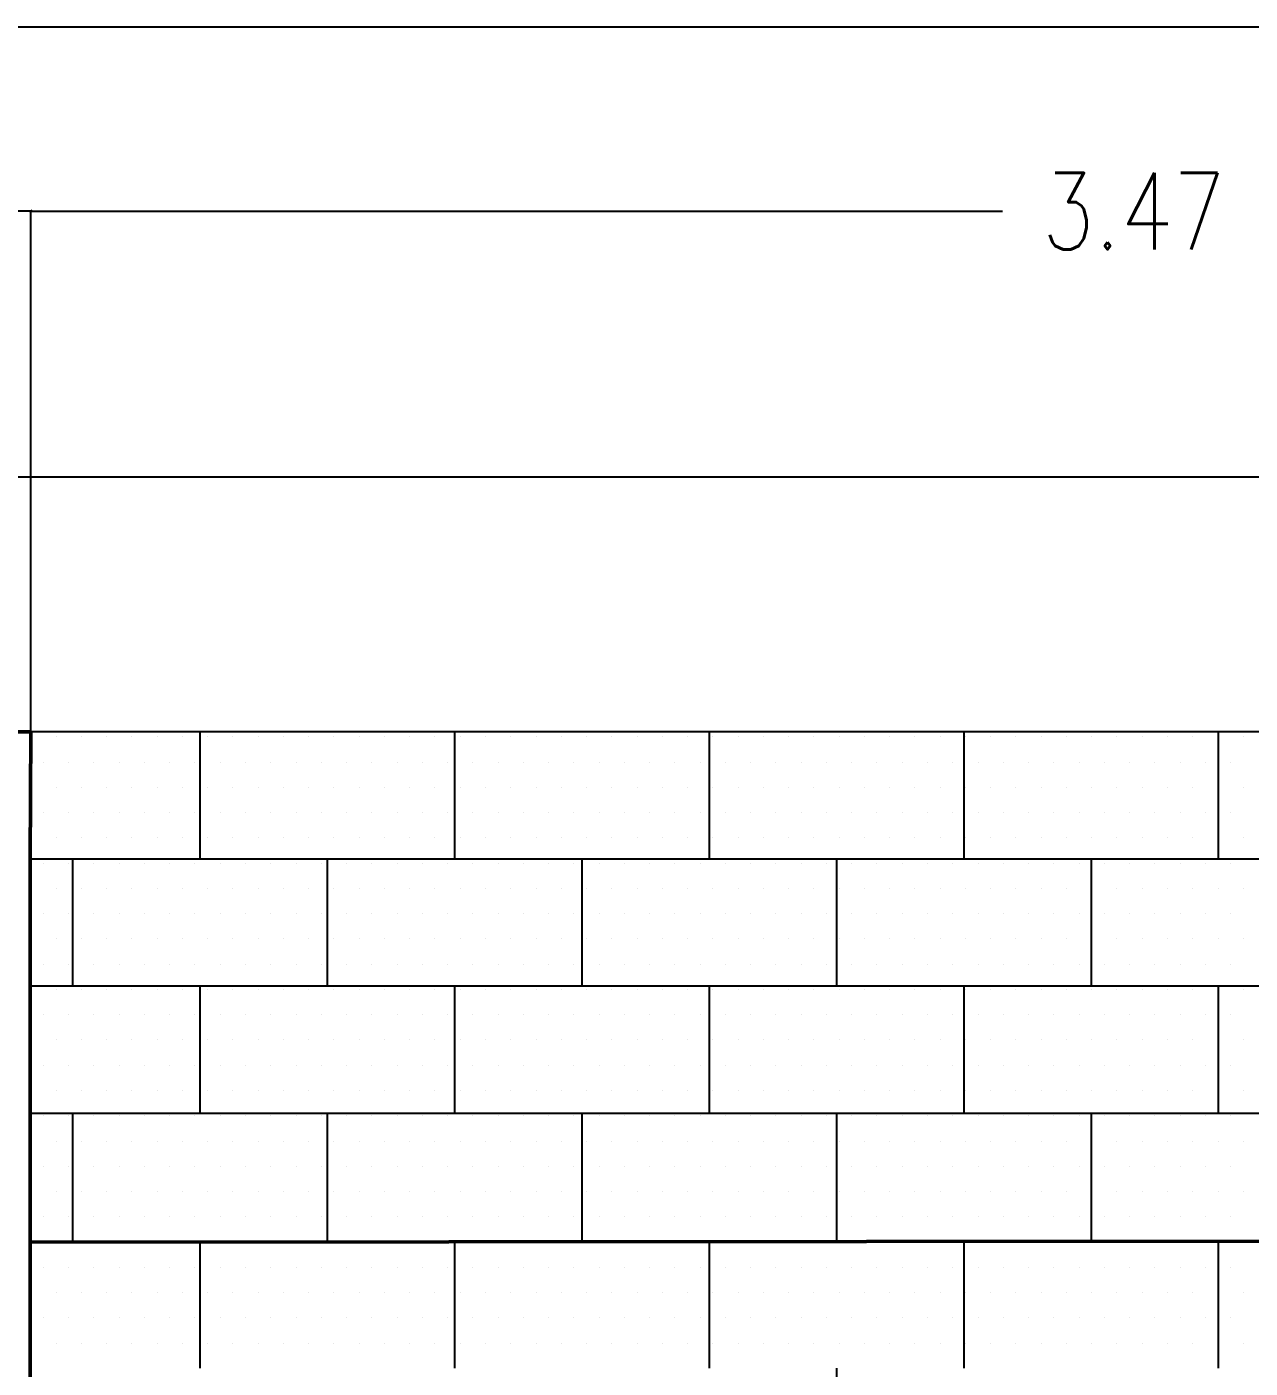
# Paper-space layout 'A000' of a CAD drawing. Header units: millimetres. Extents: x 0 to 841, y 0 to 594.
# Drawn here: x 533.85 to 572.29, y 251.88 to 294.03 of the extents above; entities that cross this region are included whole.
import ezdxf

# ---------------------------------------------------------------- set-up
doc = ezdxf.new("R2010")
doc.units = ezdxf.units.MM
doc.header["$MEASUREMENT"] = 0
for name, color, linetype, lineweight in [('A-ELEV-MBE1', 7, 'Continuous', 25), ('A-ELEV-PATT', 8, 'Continuous', 13), ('A-WALL-FULL-EXTR', 7, 'Continuous', 50)]:
    doc.layers.add(name, color=color, linetype=linetype, lineweight=lineweight)
doc.layers.add('G-ANNO-TTLB', color=3, linetype='Continuous')
doc.styles.add('E-ROMANS', font='romans.shx', dxfattribs={"width": 0.8})

# ---------------------------------------------------------------- blocks, each defined once
blk = doc.blocks.new('_Oblique')
at = {"color": 0, "linetype": 'ByBlock', "lineweight": -2}
blk.add_line((-0.5, -0.5), (0.5, 0.5), dxfattribs=at)

psp = doc.layouts.new('A000')

# ---------------------------------------------------------------- linework, layer by layer
at = {"layer": 'A-ELEV-MBE1'}
for p, q in [((559.293, 279.877), (492.293, 279.877)), ((687.293, 279.877), (559.293, 279.877)), ((687.293, 271.877), (533.978, 271.877)), ((539.293, 271.877), (539.293, 267.877)), ((547.293, 271.877), (547.293, 267.877)), ((555.293, 271.877), (555.293, 267.877)), ((563.293, 271.877), (563.293, 267.877)), ((571.293, 271.877), (571.293, 267.877)), ((591.293, 267.877), (533.953, 267.877)), ((535.293, 267.877), (535.293, 263.877)), ((543.293, 267.877), (543.293, 263.877)), ((551.293, 267.877), (551.293, 263.877)), ((559.293, 267.877), (559.293, 263.877)), ((567.293, 267.877), (567.293, 263.877)), ((591.293, 263.877), (533.953, 263.877)), ((539.293, 263.877), (539.293, 259.877)), ((547.293, 263.877), (547.293, 259.877)), ((555.293, 263.877), (555.293, 259.877)), ((563.293, 263.877), (563.293, 259.877)), ((571.293, 263.877), (571.293, 259.877)), ((591.293, 259.877), (533.953, 259.877)), ((535.293, 259.877), (535.293, 255.877)), ((543.293, 259.877), (543.293, 255.877)), ((551.293, 259.877), (551.293, 255.877)), ((559.293, 259.877), (559.293, 255.877)), ((567.293, 259.877), (567.293, 255.877)), ((539.293, 255.877), (539.293, 251.877)), ((547.293, 255.877), (547.293, 251.877)), ((555.293, 255.877), (555.293, 251.877)), ((563.293, 255.877), (563.293, 251.877)), ((571.293, 255.877), (571.293, 251.877)), ((559.293, 251.877), (559.293, 247.877))]:
    psp.add_line(p, q, dxfattribs=at)
at = {"layer": 'A-ELEV-PATT', "linetype": 'Continuous'}
for p, q in [((533.978, 271.715), (533.978, 271.715)), ((534.771, 271.715), (534.771, 271.715)), ((535.565, 271.715), (535.565, 271.715)), ((536.359, 271.715), (536.359, 271.715)), ((537.153, 271.715), (537.153, 271.715)), ((537.946, 271.715), (537.946, 271.715)), ((538.74, 271.715), (538.74, 271.715)), ((539.534, 271.715), (539.534, 271.715)), ((540.328, 271.715), (540.328, 271.715)), ((541.121, 271.715), (541.121, 271.715)), ((541.915, 271.715), (541.915, 271.715)), ((542.709, 271.715), (542.709, 271.715)), ((543.503, 271.715), (543.503, 271.715)), ((544.296, 271.715), (544.296, 271.715)), ((545.09, 271.715), (545.09, 271.715)), ((545.884, 271.715), (545.884, 271.715)), ((546.678, 271.715), (546.678, 271.715)), ((547.471, 271.715), (547.471, 271.715)), ((548.265, 271.715), (548.265, 271.715)), ((549.059, 271.715), (549.059, 271.715)), ((549.853, 271.715), (549.853, 271.715)), ((550.646, 271.715), (550.646, 271.715)), ((551.44, 271.715), (551.44, 271.715)), ((552.234, 271.715), (552.234, 271.715)), ((553.028, 271.715), (553.028, 271.715)), ((553.821, 271.715), (553.821, 271.715)), ((554.615, 271.715), (554.615, 271.715)), ((555.409, 271.715), (555.409, 271.715)), ((556.203, 271.715), (556.203, 271.715)), ((556.996, 271.715), (556.996, 271.715)), ((557.79, 271.715), (557.79, 271.715)), ((558.584, 271.715), (558.584, 271.715)), ((559.378, 271.715), (559.378, 271.715)), ((560.171, 271.715), (560.171, 271.715)), ((560.965, 271.715), (560.965, 271.715)), ((561.759, 271.715), (561.759, 271.715)), ((562.553, 271.715), (562.553, 271.715)), ((563.346, 271.715), (563.346, 271.715)), ((564.14, 271.715), (564.14, 271.715)), ((564.934, 271.715), (564.934, 271.715)), ((565.728, 271.715), (565.728, 271.715)), ((566.521, 271.715), (566.521, 271.715)), ((567.315, 271.715), (567.315, 271.715)), ((568.109, 271.715), (568.109, 271.715)), ((568.903, 271.715), (568.903, 271.715)), ((569.696, 271.715), (569.696, 271.715)), ((570.49, 271.715), (570.49, 271.715)), ((571.284, 271.715), (571.284, 271.715)), ((572.078, 271.715), (572.078, 271.715)), ((534.374, 270.921), (534.374, 270.921)), ((535.168, 270.921), (535.168, 270.921)), ((535.962, 270.921), (535.962, 270.921)), ((536.756, 270.921), (536.756, 270.921)), ((537.549, 270.921), (537.549, 270.921)), ((538.343, 270.921), (538.343, 270.921)), ((539.137, 270.921), (539.137, 270.921)), ((539.931, 270.921), (539.931, 270.921)), ((540.724, 270.921), (540.724, 270.921)), ((541.518, 270.921), (541.518, 270.921)), ((542.312, 270.921), (542.312, 270.921)), ((543.106, 270.921), (543.106, 270.921)), ((543.899, 270.921), (543.899, 270.921)), ((544.693, 270.921), (544.693, 270.921)), ((545.487, 270.921), (545.487, 270.921)), ((546.281, 270.921), (546.281, 270.921)), ((547.074, 270.921), (547.074, 270.921)), ((547.868, 270.921), (547.868, 270.921)), ((548.662, 270.921), (548.662, 270.921)), ((549.456, 270.921), (549.456, 270.921)), ((550.249, 270.921), (550.249, 270.921)), ((551.043, 270.921), (551.043, 270.921)), ((551.837, 270.921), (551.837, 270.921)), ((552.631, 270.921), (552.631, 270.921)), ((553.424, 270.921), (553.424, 270.921)), ((554.218, 270.921), (554.218, 270.921)), ((555.012, 270.921), (555.012, 270.921)), ((555.806, 270.921), (555.806, 270.921)), ((556.599, 270.921), (556.599, 270.921)), ((557.393, 270.921), (557.393, 270.921)), ((558.187, 270.921), (558.187, 270.921)), ((558.981, 270.921), (558.981, 270.921)), ((559.774, 270.921), (559.774, 270.921)), ((560.568, 270.921), (560.568, 270.921)), ((561.362, 270.921), (561.362, 270.921)), ((562.156, 270.921), (562.156, 270.921)), ((562.949, 270.921), (562.949, 270.921)), ((563.743, 270.921), (563.743, 270.921)), ((564.537, 270.921), (564.537, 270.921)), ((565.331, 270.921), (565.331, 270.921)), ((566.124, 270.921), (566.124, 270.921)), ((566.918, 270.921), (566.918, 270.921)), ((567.712, 270.921), (567.712, 270.921)), ((568.506, 270.921), (568.506, 270.921)), ((569.299, 270.921), (569.299, 270.921)), ((570.093, 270.921), (570.093, 270.921)), ((570.887, 270.921), (570.887, 270.921)), ((571.681, 270.921), (571.681, 270.921)), ((533.978, 270.127), (533.978, 270.127)), ((534.771, 270.127), (534.771, 270.127)), ((535.565, 270.127), (535.565, 270.127)), ((536.359, 270.127), (536.359, 270.127)), ((537.153, 270.127), (537.153, 270.127)), ((537.946, 270.127), (537.946, 270.127)), ((538.74, 270.127), (538.74, 270.127)), ((539.534, 270.127), (539.534, 270.127)), ((540.328, 270.127), (540.328, 270.127)), ((541.121, 270.127), (541.121, 270.127)), ((541.915, 270.127), (541.915, 270.127)), ((542.709, 270.127), (542.709, 270.127)), ((543.503, 270.127), (543.503, 270.127)), ((544.296, 270.127), (544.296, 270.127)), ((545.09, 270.127), (545.09, 270.127)), ((545.884, 270.127), (545.884, 270.127)), ((546.678, 270.127), (546.678, 270.127)), ((547.471, 270.127), (547.471, 270.127)), ((548.265, 270.127), (548.265, 270.127)), ((549.059, 270.127), (549.059, 270.127)), ((549.853, 270.127), (549.853, 270.127)), ((550.646, 270.127), (550.646, 270.127)), ((551.44, 270.127), (551.44, 270.127)), ((552.234, 270.127), (552.234, 270.127)), ((553.028, 270.127), (553.028, 270.127)), ((553.821, 270.127), (553.821, 270.127)), ((554.615, 270.127), (554.615, 270.127)), ((555.409, 270.127), (555.409, 270.127)), ((556.203, 270.127), (556.203, 270.127)), ((556.996, 270.127), (556.996, 270.127)), ((557.79, 270.127), (557.79, 270.127)), ((558.584, 270.127), (558.584, 270.127)), ((559.378, 270.127), (559.378, 270.127)), ((560.171, 270.127), (560.171, 270.127)), ((560.965, 270.127), (560.965, 270.127)), ((561.759, 270.127), (561.759, 270.127)), ((562.553, 270.127), (562.553, 270.127)), ((563.346, 270.127), (563.346, 270.127)), ((564.14, 270.127), (564.14, 270.127)), ((564.934, 270.127), (564.934, 270.127)), ((565.728, 270.127), (565.728, 270.127)), ((566.521, 270.127), (566.521, 270.127)), ((567.315, 270.127), (567.315, 270.127)), ((568.109, 270.127), (568.109, 270.127)), ((568.903, 270.127), (568.903, 270.127)), ((569.696, 270.127), (569.696, 270.127)), ((570.49, 270.127), (570.49, 270.127)), ((571.284, 270.127), (571.284, 270.127)), ((572.078, 270.127), (572.078, 270.127)), ((534.374, 269.334), (534.374, 269.334)), ((535.168, 269.334), (535.168, 269.334)), ((535.962, 269.334), (535.962, 269.334)), ((536.756, 269.334), (536.756, 269.334)), ((537.549, 269.334), (537.549, 269.334)), ((538.343, 269.334), (538.343, 269.334)), ((539.137, 269.334), (539.137, 269.334)), ((539.931, 269.334), (539.931, 269.334)), ((540.724, 269.334), (540.724, 269.334)), ((541.518, 269.334), (541.518, 269.334)), ((542.312, 269.334), (542.312, 269.334)), ((543.106, 269.334), (543.106, 269.334)), ((543.899, 269.334), (543.899, 269.334)), ((544.693, 269.334), (544.693, 269.334)), ((545.487, 269.334), (545.487, 269.334)), ((546.281, 269.334), (546.281, 269.334)), ((547.074, 269.334), (547.074, 269.334)), ((547.868, 269.334), (547.868, 269.334)), ((548.662, 269.334), (548.662, 269.334)), ((549.456, 269.334), (549.456, 269.334)), ((550.249, 269.334), (550.249, 269.334)), ((551.043, 269.334), (551.043, 269.334)), ((551.837, 269.334), (551.837, 269.334)), ((552.631, 269.334), (552.631, 269.334)), ((553.424, 269.334), (553.424, 269.334)), ((554.218, 269.334), (554.218, 269.334)), ((555.012, 269.334), (555.012, 269.334)), ((555.806, 269.334), (555.806, 269.334)), ((556.599, 269.334), (556.599, 269.334)), ((557.393, 269.334), (557.393, 269.334)), ((558.187, 269.334), (558.187, 269.334)), ((558.981, 269.334), (558.981, 269.334)), ((559.774, 269.334), (559.774, 269.334)), ((560.568, 269.334), (560.568, 269.334)), ((561.362, 269.334), (561.362, 269.334)), ((562.156, 269.334), (562.156, 269.334)), ((562.949, 269.334), (562.949, 269.334)), ((563.743, 269.334), (563.743, 269.334)), ((564.537, 269.334), (564.537, 269.334)), ((565.331, 269.334), (565.331, 269.334)), ((566.124, 269.334), (566.124, 269.334)), ((566.918, 269.334), (566.918, 269.334)), ((567.712, 269.334), (567.712, 269.334)), ((568.506, 269.334), (568.506, 269.334)), ((569.299, 269.334), (569.299, 269.334)), ((570.093, 269.334), (570.093, 269.334)), ((570.887, 269.334), (570.887, 269.334)), ((571.681, 269.334), (571.681, 269.334)), ((533.978, 268.54), (533.978, 268.54)), ((534.771, 268.54), (534.771, 268.54)), ((535.565, 268.54), (535.565, 268.54)), ((536.359, 268.54), (536.359, 268.54)), ((537.153, 268.54), (537.153, 268.54)), ((537.946, 268.54), (537.946, 268.54)), ((538.74, 268.54), (538.74, 268.54)), ((539.534, 268.54), (539.534, 268.54)), ((540.328, 268.54), (540.328, 268.54)), ((541.121, 268.54), (541.121, 268.54)), ((541.915, 268.54), (541.915, 268.54)), ((542.709, 268.54), (542.709, 268.54)), ((543.503, 268.54), (543.503, 268.54)), ((544.296, 268.54), (544.296, 268.54)), ((545.09, 268.54), (545.09, 268.54)), ((545.884, 268.54), (545.884, 268.54)), ((546.678, 268.54), (546.678, 268.54)), ((547.471, 268.54), (547.471, 268.54)), ((548.265, 268.54), (548.265, 268.54)), ((549.059, 268.54), (549.059, 268.54)), ((549.853, 268.54), (549.853, 268.54)), ((550.646, 268.54), (550.646, 268.54)), ((551.44, 268.54), (551.44, 268.54)), ((552.234, 268.54), (552.234, 268.54)), ((553.028, 268.54), (553.028, 268.54)), ((553.821, 268.54), (553.821, 268.54)), ((554.615, 268.54), (554.615, 268.54)), ((555.409, 268.54), (555.409, 268.54)), ((556.203, 268.54), (556.203, 268.54)), ((556.996, 268.54), (556.996, 268.54)), ((557.79, 268.54), (557.79, 268.54)), ((558.584, 268.54), (558.584, 268.54)), ((559.378, 268.54), (559.378, 268.54)), ((560.171, 268.54), (560.171, 268.54)), ((560.965, 268.54), (560.965, 268.54)), ((561.759, 268.54), (561.759, 268.54)), ((562.553, 268.54), (562.553, 268.54)), ((563.346, 268.54), (563.346, 268.54)), ((564.14, 268.54), (564.14, 268.54)), ((564.934, 268.54), (564.934, 268.54)), ((565.728, 268.54), (565.728, 268.54)), ((566.521, 268.54), (566.521, 268.54)), ((567.315, 268.54), (567.315, 268.54)), ((568.109, 268.54), (568.109, 268.54)), ((568.903, 268.54), (568.903, 268.54)), ((569.696, 268.54), (569.696, 268.54)), ((570.49, 268.54), (570.49, 268.54)), ((571.284, 268.54), (571.284, 268.54)), ((572.078, 268.54), (572.078, 268.54)), ((534.374, 267.746), (534.374, 267.746)), ((535.168, 267.746), (535.168, 267.746)), ((535.962, 267.746), (535.962, 267.746)), ((536.756, 267.746), (536.756, 267.746)), ((537.549, 267.746), (537.549, 267.746)), ((538.343, 267.746), (538.343, 267.746)), ((539.137, 267.746), (539.137, 267.746)), ((539.931, 267.746), (539.931, 267.746)), ((540.724, 267.746), (540.724, 267.746)), ((541.518, 267.746), (541.518, 267.746)), ((542.312, 267.746), (542.312, 267.746)), ((543.106, 267.746), (543.106, 267.746)), ((543.899, 267.746), (543.899, 267.746)), ((544.693, 267.746), (544.693, 267.746)), ((545.487, 267.746), (545.487, 267.746)), ((546.281, 267.746), (546.281, 267.746)), ((547.074, 267.746), (547.074, 267.746)), ((547.868, 267.746), (547.868, 267.746)), ((548.662, 267.746), (548.662, 267.746)), ((549.456, 267.746), (549.456, 267.746)), ((550.249, 267.746), (550.249, 267.746)), ((551.043, 267.746), (551.043, 267.746)), ((551.837, 267.746), (551.837, 267.746)), ((552.631, 267.746), (552.631, 267.746)), ((553.424, 267.746), (553.424, 267.746)), ((554.218, 267.746), (554.218, 267.746)), ((555.012, 267.746), (555.012, 267.746)), ((555.806, 267.746), (555.806, 267.746)), ((556.599, 267.746), (556.599, 267.746)), ((557.393, 267.746), (557.393, 267.746)), ((558.187, 267.746), (558.187, 267.746)), ((558.981, 267.746), (558.981, 267.746)), ((559.774, 267.746), (559.774, 267.746)), ((560.568, 267.746), (560.568, 267.746)), ((561.362, 267.746), (561.362, 267.746)), ((562.156, 267.746), (562.156, 267.746)), ((562.949, 267.746), (562.949, 267.746)), ((563.743, 267.746), (563.743, 267.746)), ((564.537, 267.746), (564.537, 267.746)), ((565.331, 267.746), (565.331, 267.746)), ((566.124, 267.746), (566.124, 267.746)), ((566.918, 267.746), (566.918, 267.746)), ((567.712, 267.746), (567.712, 267.746)), ((568.506, 267.746), (568.506, 267.746)), ((569.299, 267.746), (569.299, 267.746)), ((570.093, 267.746), (570.093, 267.746)), ((570.887, 267.746), (570.887, 267.746)), ((571.681, 267.746), (571.681, 267.746)), ((533.978, 266.952), (533.978, 266.952)), ((534.771, 266.952), (534.771, 266.952)), ((535.565, 266.952), (535.565, 266.952)), ((536.359, 266.952), (536.359, 266.952)), ((537.153, 266.952), (537.153, 266.952)), ((537.946, 266.952), (537.946, 266.952)), ((538.74, 266.952), (538.74, 266.952)), ((539.534, 266.952), (539.534, 266.952)), ((540.328, 266.952), (540.328, 266.952)), ((541.121, 266.952), (541.121, 266.952)), ((541.915, 266.952), (541.915, 266.952)), ((542.709, 266.952), (542.709, 266.952)), ((543.503, 266.952), (543.503, 266.952)), ((544.296, 266.952), (544.296, 266.952)), ((545.09, 266.952), (545.09, 266.952)), ((545.884, 266.952), (545.884, 266.952)), ((546.678, 266.952), (546.678, 266.952)), ((547.471, 266.952), (547.471, 266.952)), ((548.265, 266.952), (548.265, 266.952)), ((549.059, 266.952), (549.059, 266.952)), ((549.853, 266.952), (549.853, 266.952)), ((550.646, 266.952), (550.646, 266.952)), ((551.44, 266.952), (551.44, 266.952)), ((552.234, 266.952), (552.234, 266.952)), ((553.028, 266.952), (553.028, 266.952)), ((553.821, 266.952), (553.821, 266.952)), ((554.615, 266.952), (554.615, 266.952)), ((555.409, 266.952), (555.409, 266.952)), ((556.203, 266.952), (556.203, 266.952)), ((556.996, 266.952), (556.996, 266.952)), ((557.79, 266.952), (557.79, 266.952)), ((558.584, 266.952), (558.584, 266.952)), ((559.378, 266.952), (559.378, 266.952)), ((560.171, 266.952), (560.171, 266.952)), ((560.965, 266.952), (560.965, 266.952)), ((561.759, 266.952), (561.759, 266.952)), ((562.553, 266.952), (562.553, 266.952)), ((563.346, 266.952), (563.346, 266.952)), ((564.14, 266.952), (564.14, 266.952)), ((564.934, 266.952), (564.934, 266.952)), ((565.728, 266.952), (565.728, 266.952)), ((566.521, 266.952), (566.521, 266.952)), ((567.315, 266.952), (567.315, 266.952)), ((568.109, 266.952), (568.109, 266.952)), ((568.903, 266.952), (568.903, 266.952)), ((569.696, 266.952), (569.696, 266.952)), ((570.49, 266.952), (570.49, 266.952)), ((571.284, 266.952), (571.284, 266.952)), ((572.078, 266.952), (572.078, 266.952)), ((534.374, 266.159), (534.374, 266.159)), ((535.168, 266.159), (535.168, 266.159)), ((535.962, 266.159), (535.962, 266.159)), ((536.756, 266.159), (536.756, 266.159)), ((537.549, 266.159), (537.549, 266.159)), ((538.343, 266.159), (538.343, 266.159)), ((539.137, 266.159), (539.137, 266.159)), ((539.931, 266.159), (539.931, 266.159)), ((540.724, 266.159), (540.724, 266.159)), ((541.518, 266.159), (541.518, 266.159)), ((542.312, 266.159), (542.312, 266.159)), ((543.106, 266.159), (543.106, 266.159)), ((543.899, 266.159), (543.899, 266.159)), ((544.693, 266.159), (544.693, 266.159)), ((545.487, 266.159), (545.487, 266.159)), ((546.281, 266.159), (546.281, 266.159)), ((547.074, 266.159), (547.074, 266.159)), ((547.868, 266.159), (547.868, 266.159)), ((548.662, 266.159), (548.662, 266.159)), ((549.456, 266.159), (549.456, 266.159)), ((550.249, 266.159), (550.249, 266.159)), ((551.043, 266.159), (551.043, 266.159)), ((551.837, 266.159), (551.837, 266.159)), ((552.631, 266.159), (552.631, 266.159)), ((553.424, 266.159), (553.424, 266.159)), ((554.218, 266.159), (554.218, 266.159)), ((555.012, 266.159), (555.012, 266.159)), ((555.806, 266.159), (555.806, 266.159)), ((556.599, 266.159), (556.599, 266.159)), ((557.393, 266.159), (557.393, 266.159)), ((558.187, 266.159), (558.187, 266.159)), ((558.981, 266.159), (558.981, 266.159)), ((559.774, 266.159), (559.774, 266.159)), ((560.568, 266.159), (560.568, 266.159)), ((561.362, 266.159), (561.362, 266.159)), ((562.156, 266.159), (562.156, 266.159)), ((562.949, 266.159), (562.949, 266.159)), ((563.743, 266.159), (563.743, 266.159)), ((564.537, 266.159), (564.537, 266.159)), ((565.331, 266.159), (565.331, 266.159)), ((566.124, 266.159), (566.124, 266.159)), ((566.918, 266.159), (566.918, 266.159)), ((567.712, 266.159), (567.712, 266.159)), ((568.506, 266.159), (568.506, 266.159)), ((569.299, 266.159), (569.299, 266.159)), ((570.093, 266.159), (570.093, 266.159)), ((570.887, 266.159), (570.887, 266.159)), ((571.681, 266.159), (571.681, 266.159)), ((533.978, 265.365), (533.978, 265.365)), ((534.771, 265.365), (534.771, 265.365)), ((535.565, 265.365), (535.565, 265.365)), ((536.359, 265.365), (536.359, 265.365)), ((537.153, 265.365), (537.153, 265.365)), ((537.946, 265.365), (537.946, 265.365)), ((538.74, 265.365), (538.74, 265.365)), ((539.534, 265.365), (539.534, 265.365)), ((540.328, 265.365), (540.328, 265.365)), ((541.121, 265.365), (541.121, 265.365)), ((541.915, 265.365), (541.915, 265.365)), ((542.709, 265.365), (542.709, 265.365)), ((543.503, 265.365), (543.503, 265.365)), ((544.296, 265.365), (544.296, 265.365)), ((545.09, 265.365), (545.09, 265.365)), ((545.884, 265.365), (545.884, 265.365)), ((546.678, 265.365), (546.678, 265.365)), ((547.471, 265.365), (547.471, 265.365)), ((548.265, 265.365), (548.265, 265.365)), ((549.059, 265.365), (549.059, 265.365)), ((549.853, 265.365), (549.853, 265.365)), ((550.646, 265.365), (550.646, 265.365)), ((551.44, 265.365), (551.44, 265.365)), ((552.234, 265.365), (552.234, 265.365)), ((553.028, 265.365), (553.028, 265.365)), ((553.821, 265.365), (553.821, 265.365)), ((554.615, 265.365), (554.615, 265.365)), ((555.409, 265.365), (555.409, 265.365)), ((556.203, 265.365), (556.203, 265.365)), ((556.996, 265.365), (556.996, 265.365)), ((557.79, 265.365), (557.79, 265.365)), ((558.584, 265.365), (558.584, 265.365)), ((559.378, 265.365), (559.378, 265.365)), ((560.171, 265.365), (560.171, 265.365)), ((560.965, 265.365), (560.965, 265.365)), ((561.759, 265.365), (561.759, 265.365)), ((562.553, 265.365), (562.553, 265.365)), ((563.346, 265.365), (563.346, 265.365)), ((564.14, 265.365), (564.14, 265.365)), ((564.934, 265.365), (564.934, 265.365)), ((565.728, 265.365), (565.728, 265.365)), ((566.521, 265.365), (566.521, 265.365)), ((567.315, 265.365), (567.315, 265.365)), ((568.109, 265.365), (568.109, 265.365)), ((568.903, 265.365), (568.903, 265.365)), ((569.696, 265.365), (569.696, 265.365)), ((570.49, 265.365), (570.49, 265.365)), ((571.284, 265.365), (571.284, 265.365)), ((572.078, 265.365), (572.078, 265.365)), ((534.374, 264.571), (534.374, 264.571)), ((535.168, 264.571), (535.168, 264.571)), ((535.962, 264.571), (535.962, 264.571)), ((536.756, 264.571), (536.756, 264.571)), ((537.549, 264.571), (537.549, 264.571)), ((538.343, 264.571), (538.343, 264.571)), ((539.137, 264.571), (539.137, 264.571)), ((539.931, 264.571), (539.931, 264.571)), ((540.724, 264.571), (540.724, 264.571)), ((541.518, 264.571), (541.518, 264.571)), ((542.312, 264.571), (542.312, 264.571)), ((543.106, 264.571), (543.106, 264.571)), ((543.899, 264.571), (543.899, 264.571)), ((544.693, 264.571), (544.693, 264.571)), ((545.487, 264.571), (545.487, 264.571)), ((546.281, 264.571), (546.281, 264.571)), ((547.074, 264.571), (547.074, 264.571)), ((547.868, 264.571), (547.868, 264.571)), ((548.662, 264.571), (548.662, 264.571)), ((549.456, 264.571), (549.456, 264.571)), ((550.249, 264.571), (550.249, 264.571)), ((551.043, 264.571), (551.043, 264.571)), ((551.837, 264.571), (551.837, 264.571)), ((552.631, 264.571), (552.631, 264.571)), ((553.424, 264.571), (553.424, 264.571)), ((554.218, 264.571), (554.218, 264.571)), ((555.012, 264.571), (555.012, 264.571)), ((555.806, 264.571), (555.806, 264.571)), ((556.599, 264.571), (556.599, 264.571)), ((557.393, 264.571), (557.393, 264.571)), ((558.187, 264.571), (558.187, 264.571)), ((558.981, 264.571), (558.981, 264.571)), ((559.774, 264.571), (559.774, 264.571)), ((560.568, 264.571), (560.568, 264.571)), ((561.362, 264.571), (561.362, 264.571)), ((562.156, 264.571), (562.156, 264.571)), ((562.949, 264.571), (562.949, 264.571)), ((563.743, 264.571), (563.743, 264.571)), ((564.537, 264.571), (564.537, 264.571)), ((565.331, 264.571), (565.331, 264.571)), ((566.124, 264.571), (566.124, 264.571)), ((566.918, 264.571), (566.918, 264.571)), ((567.712, 264.571), (567.712, 264.571)), ((568.506, 264.571), (568.506, 264.571)), ((569.299, 264.571), (569.299, 264.571)), ((570.093, 264.571), (570.093, 264.571)), ((570.887, 264.571), (570.887, 264.571)), ((571.681, 264.571), (571.681, 264.571)), ((533.978, 263.777), (533.978, 263.777)), ((534.771, 263.777), (534.771, 263.777)), ((535.565, 263.777), (535.565, 263.777)), ((536.359, 263.777), (536.359, 263.777)), ((537.153, 263.777), (537.153, 263.777)), ((537.946, 263.777), (537.946, 263.777)), ((538.74, 263.777), (538.74, 263.777)), ((539.534, 263.777), (539.534, 263.777)), ((540.328, 263.777), (540.328, 263.777)), ((541.121, 263.777), (541.121, 263.777)), ((541.915, 263.777), (541.915, 263.777)), ((542.709, 263.777), (542.709, 263.777)), ((543.503, 263.777), (543.503, 263.777)), ((544.296, 263.777), (544.296, 263.777)), ((545.09, 263.777), (545.09, 263.777)), ((545.884, 263.777), (545.884, 263.777)), ((546.678, 263.777), (546.678, 263.777)), ((547.471, 263.777), (547.471, 263.777)), ((548.265, 263.777), (548.265, 263.777)), ((549.059, 263.777), (549.059, 263.777)), ((549.853, 263.777), (549.853, 263.777)), ((550.646, 263.777), (550.646, 263.777)), ((551.44, 263.777), (551.44, 263.777)), ((552.234, 263.777), (552.234, 263.777)), ((553.028, 263.777), (553.028, 263.777)), ((553.821, 263.777), (553.821, 263.777)), ((554.615, 263.777), (554.615, 263.777)), ((555.409, 263.777), (555.409, 263.777)), ((556.203, 263.777), (556.203, 263.777)), ((556.996, 263.777), (556.996, 263.777)), ((557.79, 263.777), (557.79, 263.777)), ((558.584, 263.777), (558.584, 263.777)), ((559.378, 263.777), (559.378, 263.777)), ((560.171, 263.777), (560.171, 263.777)), ((560.965, 263.777), (560.965, 263.777)), ((561.759, 263.777), (561.759, 263.777)), ((562.553, 263.777), (562.553, 263.777)), ((563.346, 263.777), (563.346, 263.777)), ((564.14, 263.777), (564.14, 263.777)), ((564.934, 263.777), (564.934, 263.777)), ((565.728, 263.777), (565.728, 263.777)), ((566.521, 263.777), (566.521, 263.777)), ((567.315, 263.777), (567.315, 263.777)), ((568.109, 263.777), (568.109, 263.777)), ((568.903, 263.777), (568.903, 263.777)), ((569.696, 263.777), (569.696, 263.777)), ((570.49, 263.777), (570.49, 263.777)), ((571.284, 263.777), (571.284, 263.777)), ((572.078, 263.777), (572.078, 263.777)), ((534.374, 262.984), (534.374, 262.984)), ((535.168, 262.984), (535.168, 262.984)), ((535.962, 262.984), (535.962, 262.984)), ((536.756, 262.984), (536.756, 262.984)), ((537.549, 262.984), (537.549, 262.984)), ((538.343, 262.984), (538.343, 262.984)), ((539.137, 262.984), (539.137, 262.984)), ((539.931, 262.984), (539.931, 262.984)), ((540.724, 262.984), (540.724, 262.984)), ((541.518, 262.984), (541.518, 262.984)), ((542.312, 262.984), (542.312, 262.984)), ((543.106, 262.984), (543.106, 262.984)), ((543.899, 262.984), (543.899, 262.984)), ((544.693, 262.984), (544.693, 262.984)), ((545.487, 262.984), (545.487, 262.984)), ((546.281, 262.984), (546.281, 262.984)), ((547.074, 262.984), (547.074, 262.984)), ((547.868, 262.984), (547.868, 262.984)), ((548.662, 262.984), (548.662, 262.984)), ((549.456, 262.984), (549.456, 262.984)), ((550.249, 262.984), (550.249, 262.984)), ((551.043, 262.984), (551.043, 262.984)), ((551.837, 262.984), (551.837, 262.984)), ((552.631, 262.984), (552.631, 262.984)), ((553.424, 262.984), (553.424, 262.984)), ((554.218, 262.984), (554.218, 262.984)), ((555.012, 262.984), (555.012, 262.984)), ((555.806, 262.984), (555.806, 262.984)), ((556.599, 262.984), (556.599, 262.984)), ((557.393, 262.984), (557.393, 262.984)), ((558.187, 262.984), (558.187, 262.984)), ((558.981, 262.984), (558.981, 262.984)), ((559.774, 262.984), (559.774, 262.984)), ((560.568, 262.984), (560.568, 262.984)), ((561.362, 262.984), (561.362, 262.984)), ((562.156, 262.984), (562.156, 262.984)), ((562.949, 262.984), (562.949, 262.984)), ((563.743, 262.984), (563.743, 262.984)), ((564.537, 262.984), (564.537, 262.984)), ((565.331, 262.984), (565.331, 262.984)), ((566.124, 262.984), (566.124, 262.984)), ((566.918, 262.984), (566.918, 262.984)), ((567.712, 262.984), (567.712, 262.984)), ((568.506, 262.984), (568.506, 262.984)), ((569.299, 262.984), (569.299, 262.984)), ((570.093, 262.984), (570.093, 262.984)), ((570.887, 262.984), (570.887, 262.984)), ((571.681, 262.984), (571.681, 262.984)), ((533.978, 262.19), (533.978, 262.19)), ((534.771, 262.19), (534.771, 262.19)), ((535.565, 262.19), (535.565, 262.19)), ((536.359, 262.19), (536.359, 262.19)), ((537.153, 262.19), (537.153, 262.19)), ((537.946, 262.19), (537.946, 262.19)), ((538.74, 262.19), (538.74, 262.19)), ((539.534, 262.19), (539.534, 262.19)), ((540.328, 262.19), (540.328, 262.19)), ((541.121, 262.19), (541.121, 262.19)), ((541.915, 262.19), (541.915, 262.19)), ((542.709, 262.19), (542.709, 262.19)), ((543.503, 262.19), (543.503, 262.19)), ((544.296, 262.19), (544.296, 262.19)), ((545.09, 262.19), (545.09, 262.19)), ((545.884, 262.19), (545.884, 262.19)), ((546.678, 262.19), (546.678, 262.19)), ((547.471, 262.19), (547.471, 262.19)), ((548.265, 262.19), (548.265, 262.19)), ((549.059, 262.19), (549.059, 262.19)), ((549.853, 262.19), (549.853, 262.19)), ((550.646, 262.19), (550.646, 262.19)), ((551.44, 262.19), (551.44, 262.19)), ((552.234, 262.19), (552.234, 262.19)), ((553.028, 262.19), (553.028, 262.19)), ((553.821, 262.19), (553.821, 262.19)), ((554.615, 262.19), (554.615, 262.19)), ((555.409, 262.19), (555.409, 262.19)), ((556.203, 262.19), (556.203, 262.19)), ((556.996, 262.19), (556.996, 262.19)), ((557.79, 262.19), (557.79, 262.19)), ((558.584, 262.19), (558.584, 262.19)), ((559.378, 262.19), (559.378, 262.19)), ((560.171, 262.19), (560.171, 262.19)), ((560.965, 262.19), (560.965, 262.19)), ((561.759, 262.19), (561.759, 262.19)), ((562.553, 262.19), (562.553, 262.19)), ((563.346, 262.19), (563.346, 262.19)), ((564.14, 262.19), (564.14, 262.19)), ((564.934, 262.19), (564.934, 262.19)), ((565.728, 262.19), (565.728, 262.19)), ((566.521, 262.19), (566.521, 262.19)), ((567.315, 262.19), (567.315, 262.19)), ((568.109, 262.19), (568.109, 262.19)), ((568.903, 262.19), (568.903, 262.19)), ((569.696, 262.19), (569.696, 262.19)), ((570.49, 262.19), (570.49, 262.19)), ((571.284, 262.19), (571.284, 262.19)), ((572.078, 262.19), (572.078, 262.19)), ((534.374, 261.396), (534.374, 261.396)), ((535.168, 261.396), (535.168, 261.396)), ((535.962, 261.396), (535.962, 261.396)), ((536.756, 261.396), (536.756, 261.396)), ((537.549, 261.396), (537.549, 261.396)), ((538.343, 261.396), (538.343, 261.396)), ((539.137, 261.396), (539.137, 261.396)), ((539.931, 261.396), (539.931, 261.396)), ((540.724, 261.396), (540.724, 261.396)), ((541.518, 261.396), (541.518, 261.396)), ((542.312, 261.396), (542.312, 261.396)), ((543.106, 261.396), (543.106, 261.396)), ((543.899, 261.396), (543.899, 261.396)), ((544.693, 261.396), (544.693, 261.396)), ((545.487, 261.396), (545.487, 261.396)), ((546.281, 261.396), (546.281, 261.396)), ((547.074, 261.396), (547.074, 261.396)), ((547.868, 261.396), (547.868, 261.396)), ((548.662, 261.396), (548.662, 261.396)), ((549.456, 261.396), (549.456, 261.396)), ((550.249, 261.396), (550.249, 261.396)), ((551.043, 261.396), (551.043, 261.396)), ((551.837, 261.396), (551.837, 261.396)), ((552.631, 261.396), (552.631, 261.396)), ((553.424, 261.396), (553.424, 261.396)), ((554.218, 261.396), (554.218, 261.396)), ((555.012, 261.396), (555.012, 261.396)), ((555.806, 261.396), (555.806, 261.396)), ((556.599, 261.396), (556.599, 261.396)), ((557.393, 261.396), (557.393, 261.396)), ((558.187, 261.396), (558.187, 261.396)), ((558.981, 261.396), (558.981, 261.396)), ((559.774, 261.396), (559.774, 261.396)), ((560.568, 261.396), (560.568, 261.396)), ((561.362, 261.396), (561.362, 261.396)), ((562.156, 261.396), (562.156, 261.396)), ((562.949, 261.396), (562.949, 261.396)), ((563.743, 261.396), (563.743, 261.396)), ((564.537, 261.396), (564.537, 261.396)), ((565.331, 261.396), (565.331, 261.396)), ((566.124, 261.396), (566.124, 261.396)), ((566.918, 261.396), (566.918, 261.396)), ((567.712, 261.396), (567.712, 261.396)), ((568.506, 261.396), (568.506, 261.396)), ((569.299, 261.396), (569.299, 261.396)), ((570.093, 261.396), (570.093, 261.396)), ((570.887, 261.396), (570.887, 261.396)), ((571.681, 261.396), (571.681, 261.396)), ((533.978, 260.602), (533.978, 260.602)), ((534.771, 260.602), (534.771, 260.602)), ((535.565, 260.602), (535.565, 260.602)), ((536.359, 260.602), (536.359, 260.602)), ((537.153, 260.602), (537.153, 260.602)), ((537.946, 260.602), (537.946, 260.602)), ((538.74, 260.602), (538.74, 260.602)), ((539.534, 260.602), (539.534, 260.602)), ((540.328, 260.602), (540.328, 260.602)), ((541.121, 260.602), (541.121, 260.602)), ((541.915, 260.602), (541.915, 260.602)), ((542.709, 260.602), (542.709, 260.602)), ((543.503, 260.602), (543.503, 260.602)), ((544.296, 260.602), (544.296, 260.602)), ((545.09, 260.602), (545.09, 260.602)), ((545.884, 260.602), (545.884, 260.602)), ((546.678, 260.602), (546.678, 260.602)), ((547.471, 260.602), (547.471, 260.602)), ((548.265, 260.602), (548.265, 260.602)), ((549.059, 260.602), (549.059, 260.602)), ((549.853, 260.602), (549.853, 260.602)), ((550.646, 260.602), (550.646, 260.602)), ((551.44, 260.602), (551.44, 260.602)), ((552.234, 260.602), (552.234, 260.602)), ((553.028, 260.602), (553.028, 260.602)), ((553.821, 260.602), (553.821, 260.602)), ((554.615, 260.602), (554.615, 260.602)), ((555.409, 260.602), (555.409, 260.602)), ((556.203, 260.602), (556.203, 260.602)), ((556.996, 260.602), (556.996, 260.602)), ((557.79, 260.602), (557.79, 260.602)), ((558.584, 260.602), (558.584, 260.602)), ((559.378, 260.602), (559.378, 260.602)), ((560.171, 260.602), (560.171, 260.602)), ((560.965, 260.602), (560.965, 260.602)), ((561.759, 260.602), (561.759, 260.602)), ((562.553, 260.602), (562.553, 260.602)), ((563.346, 260.602), (563.346, 260.602)), ((564.14, 260.602), (564.14, 260.602)), ((564.934, 260.602), (564.934, 260.602)), ((565.728, 260.602), (565.728, 260.602)), ((566.521, 260.602), (566.521, 260.602)), ((567.315, 260.602), (567.315, 260.602)), ((568.109, 260.602), (568.109, 260.602)), ((568.903, 260.602), (568.903, 260.602)), ((569.696, 260.602), (569.696, 260.602)), ((570.49, 260.602), (570.49, 260.602)), ((571.284, 260.602), (571.284, 260.602)), ((572.078, 260.602), (572.078, 260.602)), ((534.374, 259.809), (534.374, 259.809)), ((535.168, 259.809), (535.168, 259.809)), ((535.962, 259.809), (535.962, 259.809)), ((536.756, 259.809), (536.756, 259.809)), ((537.549, 259.809), (537.549, 259.809)), ((538.343, 259.809), (538.343, 259.809)), ((539.137, 259.809), (539.137, 259.809)), ((539.931, 259.809), (539.931, 259.809)), ((540.724, 259.809), (540.724, 259.809)), ((541.518, 259.809), (541.518, 259.809)), ((542.312, 259.809), (542.312, 259.809)), ((543.106, 259.809), (543.106, 259.809)), ((543.899, 259.809), (543.899, 259.809)), ((544.693, 259.809), (544.693, 259.809)), ((545.487, 259.809), (545.487, 259.809)), ((546.281, 259.809), (546.281, 259.809)), ((547.074, 259.809), (547.074, 259.809)), ((547.868, 259.809), (547.868, 259.809)), ((548.662, 259.809), (548.662, 259.809)), ((549.456, 259.809), (549.456, 259.809)), ((550.249, 259.809), (550.249, 259.809)), ((551.043, 259.809), (551.043, 259.809)), ((551.837, 259.809), (551.837, 259.809)), ((552.631, 259.809), (552.631, 259.809)), ((553.424, 259.809), (553.424, 259.809)), ((554.218, 259.809), (554.218, 259.809)), ((555.012, 259.809), (555.012, 259.809)), ((555.806, 259.809), (555.806, 259.809)), ((556.599, 259.809), (556.599, 259.809)), ((557.393, 259.809), (557.393, 259.809)), ((558.187, 259.809), (558.187, 259.809)), ((558.981, 259.809), (558.981, 259.809)), ((559.774, 259.809), (559.774, 259.809)), ((560.568, 259.809), (560.568, 259.809)), ((561.362, 259.809), (561.362, 259.809)), ((562.156, 259.809), (562.156, 259.809)), ((562.949, 259.809), (562.949, 259.809)), ((563.743, 259.809), (563.743, 259.809)), ((564.537, 259.809), (564.537, 259.809)), ((565.331, 259.809), (565.331, 259.809)), ((566.124, 259.809), (566.124, 259.809)), ((566.918, 259.809), (566.918, 259.809)), ((567.712, 259.809), (567.712, 259.809)), ((568.506, 259.809), (568.506, 259.809)), ((569.299, 259.809), (569.299, 259.809)), ((570.093, 259.809), (570.093, 259.809)), ((570.887, 259.809), (570.887, 259.809)), ((571.681, 259.809), (571.681, 259.809)), ((533.978, 259.015), (533.978, 259.015)), ((534.771, 259.015), (534.771, 259.015)), ((535.565, 259.015), (535.565, 259.015)), ((536.359, 259.015), (536.359, 259.015)), ((537.153, 259.015), (537.153, 259.015)), ((537.946, 259.015), (537.946, 259.015)), ((538.74, 259.015), (538.74, 259.015)), ((539.534, 259.015), (539.534, 259.015)), ((540.328, 259.015), (540.328, 259.015)), ((541.121, 259.015), (541.121, 259.015)), ((541.915, 259.015), (541.915, 259.015)), ((542.709, 259.015), (542.709, 259.015)), ((543.503, 259.015), (543.503, 259.015)), ((544.296, 259.015), (544.296, 259.015)), ((545.09, 259.015), (545.09, 259.015)), ((545.884, 259.015), (545.884, 259.015)), ((546.678, 259.015), (546.678, 259.015)), ((547.471, 259.015), (547.471, 259.015)), ((548.265, 259.015), (548.265, 259.015)), ((549.059, 259.015), (549.059, 259.015)), ((549.853, 259.015), (549.853, 259.015)), ((550.646, 259.015), (550.646, 259.015)), ((551.44, 259.015), (551.44, 259.015)), ((552.234, 259.015), (552.234, 259.015)), ((553.028, 259.015), (553.028, 259.015)), ((553.821, 259.015), (553.821, 259.015)), ((554.615, 259.015), (554.615, 259.015)), ((555.409, 259.015), (555.409, 259.015)), ((556.203, 259.015), (556.203, 259.015)), ((556.996, 259.015), (556.996, 259.015)), ((557.79, 259.015), (557.79, 259.015)), ((558.584, 259.015), (558.584, 259.015)), ((559.378, 259.015), (559.378, 259.015)), ((560.171, 259.015), (560.171, 259.015)), ((560.965, 259.015), (560.965, 259.015)), ((561.759, 259.015), (561.759, 259.015)), ((562.553, 259.015), (562.553, 259.015)), ((563.346, 259.015), (563.346, 259.015)), ((564.14, 259.015), (564.14, 259.015)), ((564.934, 259.015), (564.934, 259.015)), ((565.728, 259.015), (565.728, 259.015)), ((566.521, 259.015), (566.521, 259.015)), ((567.315, 259.015), (567.315, 259.015)), ((568.109, 259.015), (568.109, 259.015)), ((568.903, 259.015), (568.903, 259.015)), ((569.696, 259.015), (569.696, 259.015)), ((570.49, 259.015), (570.49, 259.015)), ((571.284, 259.015), (571.284, 259.015)), ((572.078, 259.015), (572.078, 259.015)), ((534.374, 258.221), (534.374, 258.221)), ((535.168, 258.221), (535.168, 258.221)), ((535.962, 258.221), (535.962, 258.221)), ((536.756, 258.221), (536.756, 258.221)), ((537.549, 258.221), (537.549, 258.221)), ((538.343, 258.221), (538.343, 258.221)), ((539.137, 258.221), (539.137, 258.221)), ((539.931, 258.221), (539.931, 258.221)), ((540.724, 258.221), (540.724, 258.221)), ((541.518, 258.221), (541.518, 258.221)), ((542.312, 258.221), (542.312, 258.221)), ((543.106, 258.221), (543.106, 258.221)), ((543.899, 258.221), (543.899, 258.221)), ((544.693, 258.221), (544.693, 258.221)), ((545.487, 258.221), (545.487, 258.221)), ((546.281, 258.221), (546.281, 258.221)), ((547.074, 258.221), (547.074, 258.221)), ((547.868, 258.221), (547.868, 258.221)), ((548.662, 258.221), (548.662, 258.221)), ((549.456, 258.221), (549.456, 258.221)), ((550.249, 258.221), (550.249, 258.221)), ((551.043, 258.221), (551.043, 258.221)), ((551.837, 258.221), (551.837, 258.221)), ((552.631, 258.221), (552.631, 258.221)), ((553.424, 258.221), (553.424, 258.221)), ((554.218, 258.221), (554.218, 258.221)), ((555.012, 258.221), (555.012, 258.221)), ((555.806, 258.221), (555.806, 258.221)), ((556.599, 258.221), (556.599, 258.221)), ((557.393, 258.221), (557.393, 258.221)), ((558.187, 258.221), (558.187, 258.221)), ((558.981, 258.221), (558.981, 258.221)), ((559.774, 258.221), (559.774, 258.221)), ((560.568, 258.221), (560.568, 258.221)), ((561.362, 258.221), (561.362, 258.221)), ((562.156, 258.221), (562.156, 258.221)), ((562.949, 258.221), (562.949, 258.221)), ((563.743, 258.221), (563.743, 258.221)), ((564.537, 258.221), (564.537, 258.221)), ((565.331, 258.221), (565.331, 258.221)), ((566.124, 258.221), (566.124, 258.221)), ((566.918, 258.221), (566.918, 258.221)), ((567.712, 258.221), (567.712, 258.221)), ((568.506, 258.221), (568.506, 258.221)), ((569.299, 258.221), (569.299, 258.221)), ((570.093, 258.221), (570.093, 258.221)), ((570.887, 258.221), (570.887, 258.221)), ((571.681, 258.221), (571.681, 258.221)), ((533.978, 257.427), (533.978, 257.427)), ((534.771, 257.427), (534.771, 257.427)), ((535.565, 257.427), (535.565, 257.427)), ((536.359, 257.427), (536.359, 257.427)), ((537.153, 257.427), (537.153, 257.427)), ((537.946, 257.427), (537.946, 257.427)), ((538.74, 257.427), (538.74, 257.427)), ((539.534, 257.427), (539.534, 257.427)), ((540.328, 257.427), (540.328, 257.427)), ((541.121, 257.427), (541.121, 257.427)), ((541.915, 257.427), (541.915, 257.427)), ((542.709, 257.427), (542.709, 257.427)), ((543.503, 257.427), (543.503, 257.427)), ((544.296, 257.427), (544.296, 257.427)), ((545.09, 257.427), (545.09, 257.427)), ((545.884, 257.427), (545.884, 257.427)), ((546.678, 257.427), (546.678, 257.427)), ((547.471, 257.427), (547.471, 257.427)), ((548.265, 257.427), (548.265, 257.427)), ((549.059, 257.427), (549.059, 257.427)), ((549.853, 257.427), (549.853, 257.427)), ((550.646, 257.427), (550.646, 257.427)), ((551.44, 257.427), (551.44, 257.427)), ((552.234, 257.427), (552.234, 257.427)), ((553.028, 257.427), (553.028, 257.427)), ((553.821, 257.427), (553.821, 257.427)), ((554.615, 257.427), (554.615, 257.427)), ((555.409, 257.427), (555.409, 257.427)), ((556.203, 257.427), (556.203, 257.427)), ((556.996, 257.427), (556.996, 257.427)), ((557.79, 257.427), (557.79, 257.427)), ((558.584, 257.427), (558.584, 257.427)), ((559.378, 257.427), (559.378, 257.427)), ((560.171, 257.427), (560.171, 257.427)), ((560.965, 257.427), (560.965, 257.427)), ((561.759, 257.427), (561.759, 257.427)), ((562.553, 257.427), (562.553, 257.427)), ((563.346, 257.427), (563.346, 257.427)), ((564.14, 257.427), (564.14, 257.427)), ((564.934, 257.427), (564.934, 257.427)), ((565.728, 257.427), (565.728, 257.427)), ((566.521, 257.427), (566.521, 257.427)), ((567.315, 257.427), (567.315, 257.427)), ((568.109, 257.427), (568.109, 257.427)), ((568.903, 257.427), (568.903, 257.427)), ((569.696, 257.427), (569.696, 257.427)), ((570.49, 257.427), (570.49, 257.427)), ((571.284, 257.427), (571.284, 257.427)), ((572.078, 257.427), (572.078, 257.427)), ((534.374, 256.634), (534.374, 256.634)), ((535.168, 256.634), (535.168, 256.634)), ((535.962, 256.634), (535.962, 256.634)), ((536.756, 256.634), (536.756, 256.634)), ((537.549, 256.634), (537.549, 256.634)), ((538.343, 256.634), (538.343, 256.634)), ((539.137, 256.634), (539.137, 256.634)), ((539.931, 256.634), (539.931, 256.634)), ((540.724, 256.634), (540.724, 256.634)), ((541.518, 256.634), (541.518, 256.634)), ((542.312, 256.634), (542.312, 256.634)), ((543.106, 256.634), (543.106, 256.634)), ((543.899, 256.634), (543.899, 256.634)), ((544.693, 256.634), (544.693, 256.634)), ((545.487, 256.634), (545.487, 256.634)), ((546.281, 256.634), (546.281, 256.634)), ((547.074, 256.634), (547.074, 256.634)), ((547.868, 256.634), (547.868, 256.634)), ((548.662, 256.634), (548.662, 256.634)), ((549.456, 256.634), (549.456, 256.634)), ((550.249, 256.634), (550.249, 256.634)), ((551.043, 256.634), (551.043, 256.634)), ((551.837, 256.634), (551.837, 256.634)), ((552.631, 256.634), (552.631, 256.634)), ((553.424, 256.634), (553.424, 256.634)), ((554.218, 256.634), (554.218, 256.634)), ((555.012, 256.634), (555.012, 256.634)), ((555.806, 256.634), (555.806, 256.634)), ((556.599, 256.634), (556.599, 256.634)), ((557.393, 256.634), (557.393, 256.634)), ((558.187, 256.634), (558.187, 256.634)), ((558.981, 256.634), (558.981, 256.634)), ((559.774, 256.634), (559.774, 256.634)), ((560.568, 256.634), (560.568, 256.634)), ((561.362, 256.634), (561.362, 256.634)), ((562.156, 256.634), (562.156, 256.634)), ((562.949, 256.634), (562.949, 256.634)), ((563.743, 256.634), (563.743, 256.634)), ((564.537, 256.634), (564.537, 256.634)), ((565.331, 256.634), (565.331, 256.634)), ((566.124, 256.634), (566.124, 256.634)), ((566.918, 256.634), (566.918, 256.634)), ((567.712, 256.634), (567.712, 256.634)), ((568.506, 256.634), (568.506, 256.634)), ((569.299, 256.634), (569.299, 256.634)), ((570.093, 256.634), (570.093, 256.634)), ((570.887, 256.634), (570.887, 256.634)), ((571.681, 256.634), (571.681, 256.634)), ((533.978, 255.84), (533.978, 255.84)), ((534.771, 255.84), (534.771, 255.84)), ((535.565, 255.84), (535.565, 255.84)), ((536.359, 255.84), (536.359, 255.84)), ((537.153, 255.84), (537.153, 255.84)), ((537.946, 255.84), (537.946, 255.84)), ((538.74, 255.84), (538.74, 255.84)), ((539.534, 255.84), (539.534, 255.84)), ((540.328, 255.84), (540.328, 255.84)), ((541.121, 255.84), (541.121, 255.84)), ((541.915, 255.84), (541.915, 255.84)), ((542.709, 255.84), (542.709, 255.84)), ((543.503, 255.84), (543.503, 255.84)), ((544.296, 255.84), (544.296, 255.84)), ((545.09, 255.84), (545.09, 255.84)), ((545.884, 255.84), (545.884, 255.84)), ((546.678, 255.84), (546.678, 255.84)), ((547.471, 255.84), (547.471, 255.84)), ((548.265, 255.84), (548.265, 255.84)), ((549.059, 255.84), (549.059, 255.84)), ((549.853, 255.84), (549.853, 255.84)), ((550.646, 255.84), (550.646, 255.84)), ((551.44, 255.84), (551.44, 255.84)), ((552.234, 255.84), (552.234, 255.84)), ((553.028, 255.84), (553.028, 255.84)), ((553.821, 255.84), (553.821, 255.84)), ((554.615, 255.84), (554.615, 255.84)), ((555.409, 255.84), (555.409, 255.84)), ((556.203, 255.84), (556.203, 255.84)), ((556.996, 255.84), (556.996, 255.84)), ((557.79, 255.84), (557.79, 255.84)), ((558.584, 255.84), (558.584, 255.84)), ((559.378, 255.84), (559.378, 255.84)), ((560.171, 255.84), (560.171, 255.84)), ((560.965, 255.84), (560.965, 255.84)), ((561.759, 255.84), (561.759, 255.84)), ((562.553, 255.84), (562.553, 255.84)), ((563.346, 255.84), (563.346, 255.84)), ((564.14, 255.84), (564.14, 255.84)), ((564.934, 255.84), (564.934, 255.84)), ((565.728, 255.84), (565.728, 255.84)), ((566.521, 255.84), (566.521, 255.84)), ((567.315, 255.84), (567.315, 255.84)), ((568.109, 255.84), (568.109, 255.84)), ((568.903, 255.84), (568.903, 255.84)), ((569.696, 255.84), (569.696, 255.84)), ((570.49, 255.84), (570.49, 255.84)), ((571.284, 255.84), (571.284, 255.84)), ((572.078, 255.84), (572.078, 255.84)), ((534.374, 255.046), (534.374, 255.046)), ((535.168, 255.046), (535.168, 255.046)), ((535.962, 255.046), (535.962, 255.046)), ((536.756, 255.046), (536.756, 255.046)), ((537.549, 255.046), (537.549, 255.046)), ((538.343, 255.046), (538.343, 255.046)), ((539.137, 255.046), (539.137, 255.046)), ((539.931, 255.046), (539.931, 255.046)), ((540.724, 255.046), (540.724, 255.046)), ((541.518, 255.046), (541.518, 255.046)), ((542.312, 255.046), (542.312, 255.046)), ((543.106, 255.046), (543.106, 255.046)), ((543.899, 255.046), (543.899, 255.046)), ((544.693, 255.046), (544.693, 255.046)), ((545.487, 255.046), (545.487, 255.046)), ((546.281, 255.046), (546.281, 255.046)), ((547.074, 255.046), (547.074, 255.046)), ((547.868, 255.046), (547.868, 255.046)), ((548.662, 255.046), (548.662, 255.046)), ((549.456, 255.046), (549.456, 255.046)), ((550.249, 255.046), (550.249, 255.046)), ((551.043, 255.046), (551.043, 255.046)), ((551.837, 255.046), (551.837, 255.046)), ((552.631, 255.046), (552.631, 255.046)), ((553.424, 255.046), (553.424, 255.046)), ((554.218, 255.046), (554.218, 255.046)), ((555.012, 255.046), (555.012, 255.046)), ((555.806, 255.046), (555.806, 255.046)), ((556.599, 255.046), (556.599, 255.046)), ((557.393, 255.046), (557.393, 255.046)), ((558.187, 255.046), (558.187, 255.046)), ((558.981, 255.046), (558.981, 255.046)), ((559.774, 255.046), (559.774, 255.046)), ((560.568, 255.046), (560.568, 255.046)), ((561.362, 255.046), (561.362, 255.046)), ((562.156, 255.046), (562.156, 255.046)), ((562.949, 255.046), (562.949, 255.046)), ((563.743, 255.046), (563.743, 255.046)), ((564.537, 255.046), (564.537, 255.046)), ((565.331, 255.046), (565.331, 255.046)), ((566.124, 255.046), (566.124, 255.046)), ((566.918, 255.046), (566.918, 255.046)), ((567.712, 255.046), (567.712, 255.046)), ((568.506, 255.046), (568.506, 255.046)), ((569.299, 255.046), (569.299, 255.046)), ((570.093, 255.046), (570.093, 255.046)), ((570.887, 255.046), (570.887, 255.046)), ((571.681, 255.046), (571.681, 255.046)), ((533.978, 254.252), (533.978, 254.252)), ((534.771, 254.252), (534.771, 254.252)), ((535.565, 254.252), (535.565, 254.252)), ((536.359, 254.252), (536.359, 254.252)), ((537.153, 254.252), (537.153, 254.252)), ((537.946, 254.252), (537.946, 254.252)), ((538.74, 254.252), (538.74, 254.252)), ((539.534, 254.252), (539.534, 254.252)), ((540.328, 254.252), (540.328, 254.252)), ((541.121, 254.252), (541.121, 254.252)), ((541.915, 254.252), (541.915, 254.252)), ((542.709, 254.252), (542.709, 254.252)), ((543.503, 254.252), (543.503, 254.252)), ((544.296, 254.252), (544.296, 254.252)), ((545.09, 254.252), (545.09, 254.252)), ((545.884, 254.252), (545.884, 254.252)), ((546.678, 254.252), (546.678, 254.252)), ((547.471, 254.252), (547.471, 254.252)), ((548.265, 254.252), (548.265, 254.252)), ((549.059, 254.252), (549.059, 254.252)), ((549.853, 254.252), (549.853, 254.252)), ((550.646, 254.252), (550.646, 254.252)), ((551.44, 254.252), (551.44, 254.252)), ((552.234, 254.252), (552.234, 254.252)), ((553.028, 254.252), (553.028, 254.252)), ((553.821, 254.252), (553.821, 254.252)), ((554.615, 254.252), (554.615, 254.252)), ((555.409, 254.252), (555.409, 254.252)), ((556.203, 254.252), (556.203, 254.252)), ((556.996, 254.252), (556.996, 254.252)), ((557.79, 254.252), (557.79, 254.252)), ((558.584, 254.252), (558.584, 254.252)), ((559.378, 254.252), (559.378, 254.252)), ((560.171, 254.252), (560.171, 254.252)), ((560.965, 254.252), (560.965, 254.252)), ((561.759, 254.252), (561.759, 254.252)), ((562.553, 254.252), (562.553, 254.252)), ((563.346, 254.252), (563.346, 254.252)), ((564.14, 254.252), (564.14, 254.252)), ((564.934, 254.252), (564.934, 254.252)), ((565.728, 254.252), (565.728, 254.252)), ((566.521, 254.252), (566.521, 254.252)), ((567.315, 254.252), (567.315, 254.252)), ((568.109, 254.252), (568.109, 254.252)), ((568.903, 254.252), (568.903, 254.252)), ((569.696, 254.252), (569.696, 254.252)), ((570.49, 254.252), (570.49, 254.252)), ((571.284, 254.252), (571.284, 254.252)), ((572.078, 254.252), (572.078, 254.252)), ((534.374, 253.459), (534.374, 253.459)), ((535.168, 253.459), (535.168, 253.459)), ((535.962, 253.459), (535.962, 253.459)), ((536.756, 253.459), (536.756, 253.459)), ((537.549, 253.459), (537.549, 253.459)), ((538.343, 253.459), (538.343, 253.459)), ((539.137, 253.459), (539.137, 253.459)), ((539.931, 253.459), (539.931, 253.459)), ((540.724, 253.459), (540.724, 253.459)), ((541.518, 253.459), (541.518, 253.459)), ((542.312, 253.459), (542.312, 253.459)), ((543.106, 253.459), (543.106, 253.459)), ((543.899, 253.459), (543.899, 253.459)), ((544.693, 253.459), (544.693, 253.459)), ((545.487, 253.459), (545.487, 253.459)), ((546.281, 253.459), (546.281, 253.459)), ((547.074, 253.459), (547.074, 253.459)), ((547.868, 253.459), (547.868, 253.459)), ((548.662, 253.459), (548.662, 253.459)), ((549.456, 253.459), (549.456, 253.459)), ((550.249, 253.459), (550.249, 253.459)), ((551.043, 253.459), (551.043, 253.459)), ((551.837, 253.459), (551.837, 253.459)), ((552.631, 253.459), (552.631, 253.459)), ((553.424, 253.459), (553.424, 253.459)), ((554.218, 253.459), (554.218, 253.459)), ((555.012, 253.459), (555.012, 253.459)), ((555.806, 253.459), (555.806, 253.459)), ((556.599, 253.459), (556.599, 253.459)), ((557.393, 253.459), (557.393, 253.459)), ((558.187, 253.459), (558.187, 253.459)), ((558.981, 253.459), (558.981, 253.459)), ((559.774, 253.459), (559.774, 253.459)), ((560.568, 253.459), (560.568, 253.459)), ((561.362, 253.459), (561.362, 253.459)), ((562.156, 253.459), (562.156, 253.459)), ((562.949, 253.459), (562.949, 253.459)), ((563.743, 253.459), (563.743, 253.459)), ((564.537, 253.459), (564.537, 253.459)), ((565.331, 253.459), (565.331, 253.459)), ((566.124, 253.459), (566.124, 253.459)), ((566.918, 253.459), (566.918, 253.459)), ((567.712, 253.459), (567.712, 253.459)), ((568.506, 253.459), (568.506, 253.459)), ((569.299, 253.459), (569.299, 253.459)), ((570.093, 253.459), (570.093, 253.459)), ((570.887, 253.459), (570.887, 253.459)), ((571.681, 253.459), (571.681, 253.459)), ((533.978, 252.665), (533.978, 252.665)), ((534.771, 252.665), (534.771, 252.665)), ((535.565, 252.665), (535.565, 252.665)), ((536.359, 252.665), (536.359, 252.665)), ((537.153, 252.665), (537.153, 252.665)), ((537.946, 252.665), (537.946, 252.665)), ((538.74, 252.665), (538.74, 252.665)), ((539.534, 252.665), (539.534, 252.665)), ((540.328, 252.665), (540.328, 252.665)), ((541.121, 252.665), (541.121, 252.665)), ((541.915, 252.665), (541.915, 252.665)), ((542.709, 252.665), (542.709, 252.665)), ((543.503, 252.665), (543.503, 252.665)), ((544.296, 252.665), (544.296, 252.665)), ((545.09, 252.665), (545.09, 252.665)), ((545.884, 252.665), (545.884, 252.665)), ((546.678, 252.665), (546.678, 252.665)), ((547.471, 252.665), (547.471, 252.665)), ((548.265, 252.665), (548.265, 252.665)), ((549.059, 252.665), (549.059, 252.665)), ((549.853, 252.665), (549.853, 252.665)), ((550.646, 252.665), (550.646, 252.665)), ((551.44, 252.665), (551.44, 252.665)), ((552.234, 252.665), (552.234, 252.665)), ((553.028, 252.665), (553.028, 252.665)), ((553.821, 252.665), (553.821, 252.665)), ((554.615, 252.665), (554.615, 252.665)), ((555.409, 252.665), (555.409, 252.665)), ((556.203, 252.665), (556.203, 252.665)), ((556.996, 252.665), (556.996, 252.665)), ((557.79, 252.665), (557.79, 252.665)), ((558.584, 252.665), (558.584, 252.665)), ((559.378, 252.665), (559.378, 252.665)), ((560.171, 252.665), (560.171, 252.665)), ((560.965, 252.665), (560.965, 252.665)), ((561.759, 252.665), (561.759, 252.665)), ((562.553, 252.665), (562.553, 252.665)), ((563.346, 252.665), (563.346, 252.665)), ((564.14, 252.665), (564.14, 252.665)), ((564.934, 252.665), (564.934, 252.665)), ((565.728, 252.665), (565.728, 252.665)), ((566.521, 252.665), (566.521, 252.665)), ((567.315, 252.665), (567.315, 252.665)), ((568.109, 252.665), (568.109, 252.665)), ((568.903, 252.665), (568.903, 252.665)), ((569.696, 252.665), (569.696, 252.665)), ((570.49, 252.665), (570.49, 252.665)), ((571.284, 252.665), (571.284, 252.665)), ((572.078, 252.665), (572.078, 252.665))]:
    psp.add_line(p, q, dxfattribs=at)
at = {"layer": 'A-WALL-FULL-EXTR'}
for p, q in [((517.953, 271.877), (533.978, 271.877)), ((533.953, 267.877), (533.978, 271.877)), ((533.953, 267.877), (533.953, 227.877)), ((533.978, 255.84), (591.293, 255.877))]:
    psp.add_line(p, q, dxfattribs=at)
at = {"layer": 'G-ANNO-TTLB'}
for p, q in [((492.257, 294.028), (585.667, 294.028)), ((534.014, 288.236), (530.091, 288.236)), ((533.942, 288.236), (564.509, 288.236)), ((533.978, 271.901), (533.978, 288.272)), ((533.978, 271.901), (533.978, 288.272))]:
    psp.add_line(p, q, dxfattribs=at)

# ---------------------------------------------------------------- block references
at = {"layer": 'G-ANNO-TTLB', "xscale": 0.07200000000000001, "yscale": 0.07200000000000001, "zscale": 0.07200000000000001}
psp.add_blockref('_Oblique', (533.978, 288.236), dxfattribs=at)
at = {"layer": 'G-ANNO-TTLB', "xscale": 0.07200000000000001, "yscale": 0.07200000000000001, "zscale": 0.07200000000000001, "rotation": 180}
psp.add_blockref('_Oblique', (533.978, 288.236), dxfattribs=at)

# ---------------------------------------------------------------- texts
at = {"layer": 'G-ANNO-TTLB', "insert": (568.635, 288.236), "char_height": 2.4, "attachment_point": 5, "style": 'E-ROMANS', "bg_fill": 3, "box_fill_scale": 1.25, "bg_fill_color": 256, "bg_fill_true_color": 13158600, "bg_fill_transparency": 0}
psp.add_mtext('\\A1;3.47', dxfattribs=at)

doc.saveas('drawing.dxf')
